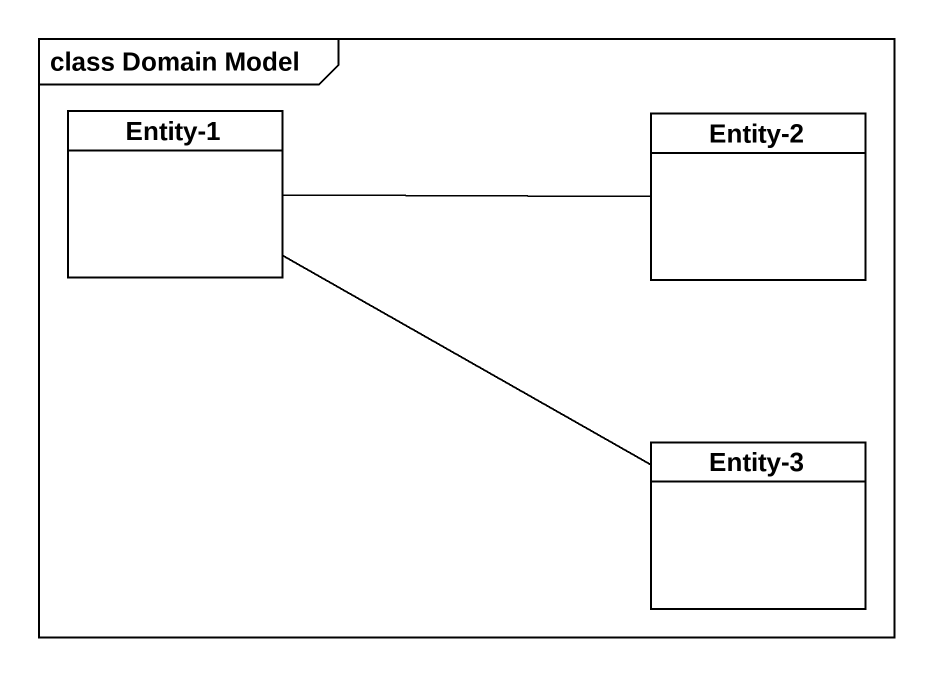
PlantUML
@startuml
mainframe class Domain Model
hide circle
hide empty members
class "Entity-1" as Entity_1
class "Entity-2" as Entity_2
class "Entity-3" as Entity_3
Entity_1 -right- Entity_2
Entity_1 -right- Entity_3
@enduml
